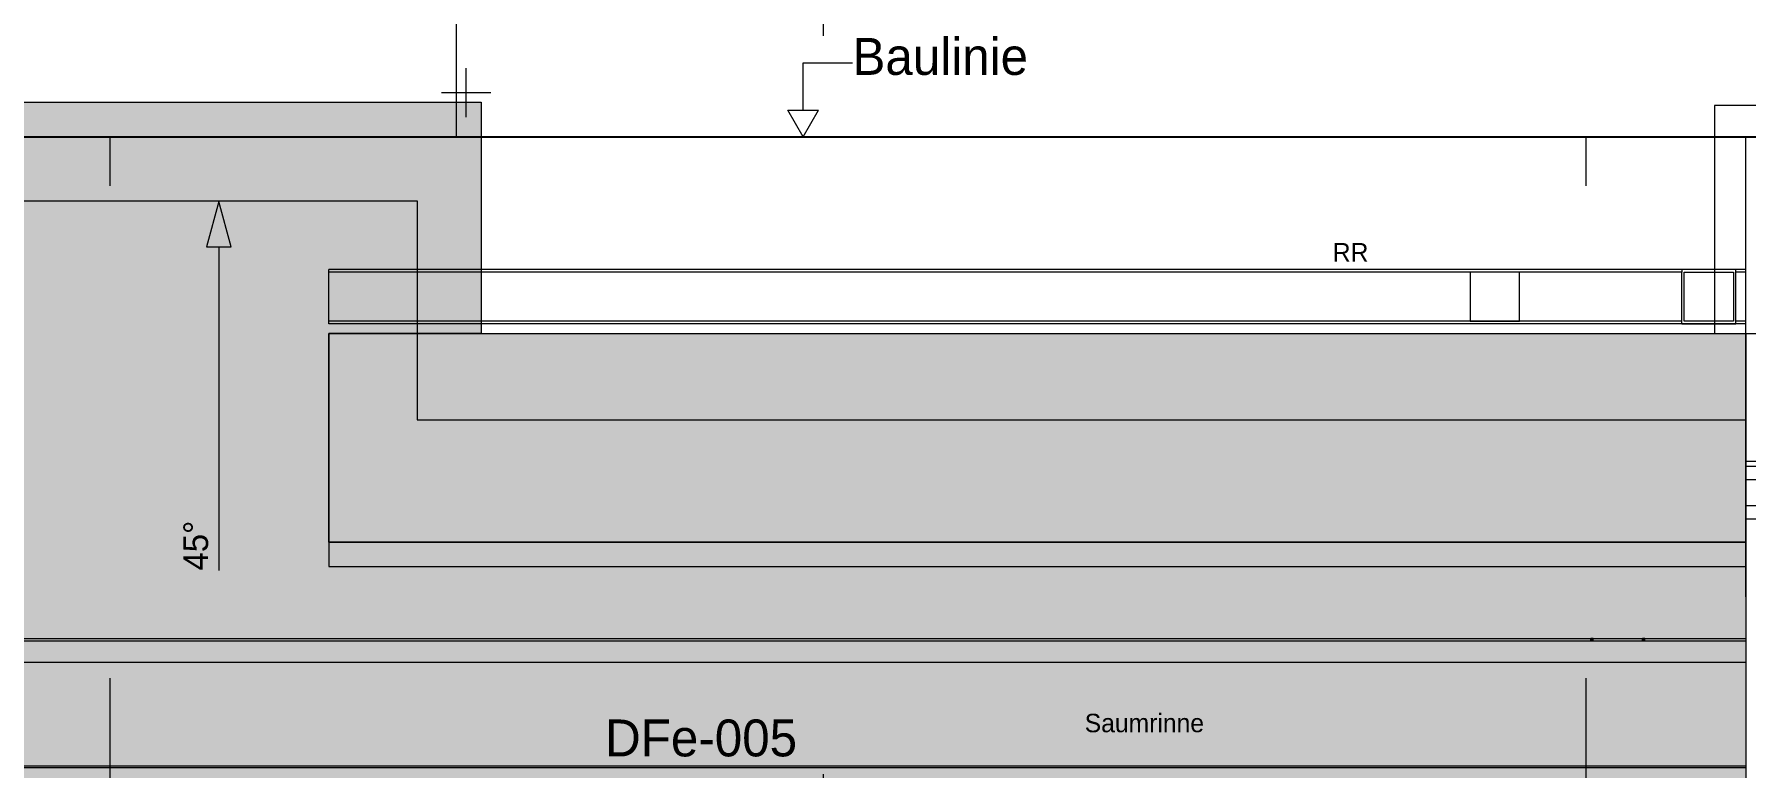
# Model space of a CAD drawing. Header units: metres. Extents: x -3 to 171, y -23 to 41.
# Drawn here: x 2.847 to 6.325, y -1.282 to 0.208 of the extents above; entities that cross this region are included whole.
import ezdxf

# ---------------------------------------------------------------- set-up
doc = ezdxf.new("R2010")
doc.units = ezdxf.units.M
doc.header["$MEASUREMENT"] = 0
doc.set_wipeout_variables(frame=1)
for name, pattern in [('Achse', [0.004, 0.002, -0.001, 0, -0.001]), ('Schnittlinie', [0.006, 0.003, -0.0015, 0, -0.0015]), ('Wipeout_Contour', [1, 0, -1])]:
    doc.linetypes.add(name, pattern=pattern)
for name, color, linetype in [('5._2.DG PP STG1_1_000 Achsraster', 7, 'Continuous'), ('5._2.DG PP STG1_1_140 Brüstung', 7, 'Continuous'), ('5._2.DG PP STG1_1_210 Decke', 7, 'Continuous'), ('5._2.DG PP STG1_1_310 Dachkonstruktion massiv', 7, 'Continuous'), ('5._2.DG PP STG1_1_325 Dachfenster', 7, 'Continuous'), ('5._2.DG PP STG1_1_330 Dachaufbau', 7, 'Continuous'), ('5._2.DG PP STG1_1_611 Entwässerung', 7, 'Continuous'), ('5._2.DG PP STG1_1_815 Raumbegrenzung', 7, 'Continuous'), ('5._2.DG PP STG1_1_844 Umriss 2D', 7, 'Continuous'), ('5._2.DG PP STG1_1_851 Marker Schnitt', 7, 'Continuous'), ('5._2.DG PP STG1_1_910 Allgemein Lageplan Höhen', 7, 'Continuous'), ('5._2.DG PP STG1_1_Neubau_840 Baulinien', 7, 'Continuous'), ('5._2.DG PP STG1_1_Neubau_844 Umriss 2D', 7, 'Continuous')]:
    doc.layers.add(name, color=color, linetype=linetype)
doc.styles.add('ERSTELLTER_STIL_2', font='')
doc.styles.get('ERSTELLTER_STIL_2').set_extended_font_data('Eurostile')
doc.linetypes.add('Grenze Grundstück', pattern='A,0,[2,415_260415_PP_VA_1_8 2 DG1.Shx,S=0.00031746,R=0,X=0,Y=0],-0.04,0', length=0.04)

msp = doc.modelspace()

# ---------------------------------------------------------------- hatches: boundary and pattern name
at = {"layer": '5._2.DG PP STG1_1_611 Entwässerung', "linetype": 'Continuous', "lineweight": 0, "true_color": 0xffffff}
for points in [[(6.01, -1.0194), (0.003, -1.0194), (0.003, -1.0244), (6.01, -1.0244)], [(6.325, -1.0673), (6.325, -1.0244), (0.003, -1.0244), (0.003, -1.0673)], [(6.01, -1.0194), (6.01, -1.0244), (6.015, -1.0244), (6.015, -1.0194)], [(6.115, -1.0194), (6.015, -1.0194), (6.015, -1.0244), (6.115, -1.0244)], [(6.115, -1.0194), (6.115, -1.0244), (6.12, -1.0244), (6.12, -1.0194)], [(6.12, -1.0244), (6.325, -1.0244), (6.325, -1.0194), (6.12, -1.0194)], [(6.325, -1.278), (6.325, -1.0673), (0.003, -1.0673), (0.003, -1.278)], [(6.325, -1.2815), (6.325, -1.278), (0.003, -1.278), (0.003, -1.2815)]]:
    msp.add_hatch(color=7, dxfattribs=at).paths.add_polyline_path(points)

# ---------------------------------------------------------------- linework, layer by layer
at = {"layer": '5._2.DG PP STG1_1_000 Achsraster', "color": 5, "linetype": 'Achse', "lineweight": 0, "ltscale": 1000}
for p, q in [((3, 3), (3, -22.5231)), ((6, 3), (6, -22.5231))]:
    msp.add_line(p, q, dxfattribs=at)
at = {"layer": '5._2.DG PP STG1_1_310 Dachkonstruktion massiv', "color": 7, "linetype": 'Continuous', "lineweight": 18, "ltscale": 1000, "flags": 128}
for points in [[(2.7999, -0.13), (3.6249, -0.13)], [(3.6249, -0.13), (3.6249, -0.5756)], [(3.6249, -0.5756), (6.325, -0.5756)], [(6.325, -0.5756), (6.325, -1.555), (6.325, -2.2256)]]:
    msp.add_lwpolyline(points, dxfattribs=at)
at = {"layer": '5._2.DG PP STG1_1_330 Dachaufbau', "color": 7, "linetype": 'Continuous', "lineweight": 13, "ltscale": 1000}
for p, q in [((12.655, -0.6598), (6.325, -0.6598)), ((12.655, -0.6704), (6.325, -0.6704)), ((12.655, -0.697), (6.325, -0.697)), ((12.655, -0.7502), (6.325, -0.7502)), ((12.655, -0.7769), (6.325, -0.7769))]:
    msp.add_line(p, q, dxfattribs=at)
at = {"layer": '5._2.DG PP STG1_1_330 Dachaufbau', "color": 7, "linetype": 'Continuous', "lineweight": 18, "ltscale": 1000, "flags": 128}
for points in [[(2.8, 0.07), (3.755, 0.07)], [(3.755, 0.07), (3.755, -0.4)], [(3.755, -0.4), (3.445, -0.4)]]:
    msp.add_lwpolyline(points, dxfattribs=at)
at = {"layer": '5._2.DG PP STG1_1_611 Entwässerung', "color": 250, "linetype": 'Continuous', "lineweight": 13, "ltscale": 1000, "true_color": 0x3f3f3f}
msp.add_line((3.222, -0.2239), (3.222, -0.8814), dxfattribs=at)
at = {"layer": '5._2.DG PP STG1_1_611 Entwässerung', "color": 14, "linetype": 'Achse', "lineweight": 13, "ltscale": 1000, "true_color": 0xa80000}
msp.add_line((0.003, -1.0194), (6.325, -1.0194), dxfattribs=at)
at = {"layer": '5._2.DG PP STG1_1_611 Entwässerung', "color": 250, "linetype": 'Continuous', "lineweight": 13, "ltscale": 1000, "true_color": 0x3f3f3f, "flags": 128}
msp.add_lwpolyline([(3.247, -0.2239), (3.222, -0.1314), (3.197, -0.2239)], close=True, dxfattribs=at)
at = {"layer": '5._2.DG PP STG1_1_611 Entwässerung', "color": 171, "linetype": 'Continuous', "lineweight": 13, "ltscale": 1000, "true_color": 0x6c6cff, "flags": 128}
for points in [[(6.195, -0.27), (3.445, -0.27)], [(3.445, -0.275), (3.445, -0.27)], [(3.445, -0.375), (3.445, -0.275)], [(6.195, -0.275), (3.445, -0.275)], [(6.195, -0.27), (6.195, -0.275)], [(6.195, -0.375), (6.195, -0.275)], [(6.2, -0.375), (6.2, -0.275)], [(3.445, -0.38), (3.445, -0.375)], [(6.195, -0.375), (3.445, -0.375)], [(6.195, -0.38), (3.445, -0.38)], [(6.195, -0.38), (6.195, -0.375)], [(0.003, -1.0194), (6.01, -1.0194)], [(0.003, -1.0244), (6.01, -1.0244)], [(6.015, -1.0194), (6.01, -1.0194)], [(6.01, -1.0244), (6.01, -1.0194)], [(6.01, -1.0244), (6.015, -1.0244)], [(6.015, -1.0244), (6.015, -1.0194)], [(6.015, -1.0194), (6.115, -1.0194)], [(6.015, -1.0244), (6.115, -1.0244)], [(6.115, -1.0244), (6.115, -1.0194)], [(6.12, -1.0194), (6.115, -1.0194)], [(6.115, -1.0244), (6.12, -1.0244)], [(6.12, -1.0194), (6.325, -1.0194)], [(6.12, -1.0244), (6.12, -1.0194)], [(6.12, -1.0244), (6.325, -1.0244)], [(6.325, -1.0194), (6.325, -1.0244)], [(6.325, -1.0244), (6.325, -1.0673)], [(0.003, -1.0673), (6.325, -1.0673)], [(6.325, -1.0673), (6.325, -1.278)], [(0.003, -1.278), (6.325, -1.278)], [(0.003, -1.2815), (6.325, -1.2815)], [(6.325, -1.278), (6.325, -1.2815)]]:
    msp.add_lwpolyline(points, dxfattribs=at)
msp.add_lwpolyline([(5.765, -0.375), (5.865, -0.375), (5.865, -0.275), (5.765, -0.275)], close=True, dxfattribs=at)
at = {"layer": '5._2.DG PP STG1_1_851 Marker Schnitt', "color": 7, "linetype": 'Schnittlinie', "lineweight": 13, "ltscale": 1000}
msp.add_line((4.45, 4.805), (4.45, -18.475), dxfattribs=at)
at = {"layer": '5._2.DG PP STG1_1_910 Allgemein Lageplan Höhen', "color": 7, "linetype": 'Continuous', "lineweight": 13, "ltscale": 1000}
for p, q in [((3.7245, 0.0395), (3.7245, 0.1395)), ((3.6745, 0.0895), (3.7745, 0.0895))]:
    msp.add_line(p, q, dxfattribs=at)
at = {"layer": '5._2.DG PP STG1_1_Neubau_844 Umriss 2D', "color": 1, "linetype": 'Continuous', "lineweight": 13, "ltscale": 1000, "true_color": 0xfb0106}
for p, q in [((4.4095, 0.0541), (4.4095, 0.15)), ((4.4095, 0.15), (4.5095, 0.15)), ((4.3782, 0.0541), (4.4407, 0.0541)), ((4.4095, 0), (4.3782, 0.0541)), ((4.4095, 0), (4.4407, 0.0541))]:
    msp.add_line(p, q, dxfattribs=at)

# ---------------------------------------------------------------- texts
at = {"layer": '5._2.DG PP STG1_1_325 Dachfenster', "color": 7, "linetype": 'Continuous', "lineweight": 13, "insert": (4.0068, -1.2601), "char_height": 0.075, "attachment_point": 7, "style": 'ERSTELLTER_STIL_2'}
msp.add_mtext('\\A1;{\\pql;\\pt0;\\fEurostile|b0|i0|c0|p0;\\W1.000000;DFe-005\\fEurostile|b0|i0|c0|p0;\\W1.000000;\\fEurostile|b0|i0|c0|p0;\\W1.000000;\\fEurostile|b0|i0|c0|p0;\\W1.000000;}', dxfattribs=at)
at = {"layer": '5._2.DG PP STG1_1_611 Entwässerung', "color": 171, "linetype": 'Continuous', "lineweight": 13, "true_color": 0x6c6cff, "char_height": 0.0375, "attachment_point": 7, "style": 'ERSTELLTER_STIL_2'}
for s, insert in [('\\A1;{\\pql;\\fEurostile|b0|i0|c0|p0;\\W1.000000;RR}', (5.4856, -0.2536)), ('\\A1;{\\pql;\\fEurostile|b0|i0|c0|p0;\\W1.000000;Saumrinne}', (4.9815, -1.2105))]:
    msp.add_mtext(s, dxfattribs=dict(at, insert=insert))
at = {"layer": '5._2.DG PP STG1_1_611 Entwässerung', "color": 250, "linetype": 'Continuous', "lineweight": 13, "true_color": 0x3f3f3f, "insert": (3.2006, -0.8814), "char_height": 0.05, "attachment_point": 7, "rotation": 90, "style": 'ERSTELLTER_STIL_2'}
msp.add_mtext('\\A1;{\\pql;\\fEurostile|b0|i0|c0|p0;\\W1.000000;45°}', dxfattribs=at)
at = {"layer": '5._2.DG PP STG1_1_844 Umriss 2D', "color": 1, "linetype": 'Continuous', "lineweight": 13, "true_color": 0xfb0106, "insert": (4.5095, 0.1625), "char_height": 0.075, "attachment_point": 4, "style": 'ERSTELLTER_STIL_2'}
msp.add_mtext('\\A1;{\\pql;\\fEurostile|b0|i0|c0|p0;\\W1.000000;Baulinie}', dxfattribs=at)

# ---------------------------------------------------------------- wipeouts: each hides what was drawn before it
at = {"color": 254, "linetype": 'Wipeout_Contour', "lineweight": 0, "ltscale": 19.6534}
msp.add_wipeout([(6.5643, -0.2393), (6.2615, 0.0635), (6.2615, -0.2393)], dxfattribs=at).dxf.layer = '5._2.DG PP STG1_1_140 Brüstung'

# ---------------------------------------------------------------- next in the draw order: wipeouts: each hides what was drawn before it
at = {"color": 254, "linetype": 'Wipeout_Contour', "lineweight": 0, "ltscale": 25.767429}
msp.add_wipeout([(6.2615, -0.2393), (6.2615, -0.4), (6.5643, -0.4), (6.5643, -0.2393)], dxfattribs=at).dxf.layer = '5._2.DG PP STG1_1_140 Brüstung'

# ---------------------------------------------------------------- next in the draw order: hatches: boundary and pattern name
at = {"layer": '5._2.DG PP STG1_1_330 Dachaufbau', "linetype": 'Continuous', "lineweight": 0, "true_color": 0x000000}
msp.add_hatch(color=18, dxfattribs=at).paths.add_polyline_path([(6.325, -0.4), (3.445, -0.4), (3.445, -0.8236), (6.325, -0.8236)])

# ---------------------------------------------------------------- next in the draw order: linework, layer by layer
at = {"layer": '5._2.DG PP STG1_1_140 Brüstung', "color": 7, "linetype": 'Continuous', "lineweight": 18, "ltscale": 1000, "flags": 128}
for points in [[(6.2615, 0.0635), (6.2615, -0.4)], [(6.2615, -0.4), (6.8286, -0.4)]]:
    msp.add_lwpolyline(points, dxfattribs=at)
at = {"layer": '5._2.DG PP STG1_1_330 Dachaufbau', "color": 7, "linetype": 'Continuous', "lineweight": 18, "ltscale": 1000, "flags": 128}
msp.add_lwpolyline([(3.445, -0.4), (6.325, -0.4)], dxfattribs=at)
at = {"layer": '5._2.DG PP STG1_1_611 Entwässerung', "color": 14, "linetype": 'Achse', "lineweight": 13, "ltscale": 1000, "true_color": 0xa80000}
msp.add_line((6.325, -0.38), (3.445, -0.38), dxfattribs=at)
at = {"layer": '5._2.DG PP STG1_1_611 Entwässerung', "color": 171, "linetype": 'Continuous', "lineweight": 13, "ltscale": 1000, "true_color": 0x6c6cff, "flags": 128}
for points in [[(6.305, -0.27), (6.195, -0.27)], [(6.2, -0.275), (6.3, -0.275)], [(6.3, -0.275), (6.3, -0.375)], [(6.305, -0.275), (6.305, -0.27)], [(6.325, -0.27), (6.305, -0.27)], [(6.305, -0.375), (6.305, -0.275)], [(6.325, -0.275), (6.305, -0.275)], [(6.325, -0.275), (6.325, -0.27)], [(6.325, -0.375), (6.325, -0.275)], [(6.195, -0.38), (6.305, -0.38)], [(6.3, -0.375), (6.2, -0.375)], [(6.305, -0.38), (6.305, -0.375)], [(6.325, -0.375), (6.305, -0.375)], [(6.325, -0.38), (6.305, -0.38)], [(6.325, -0.38), (6.325, -0.375)]]:
    msp.add_lwpolyline(points, dxfattribs=at)

# ---------------------------------------------------------------- next in the draw order: wipeouts: each hides what was drawn before it
at = {"color": 254, "linetype": 'Wipeout_Contour', "lineweight": 0, "ltscale": 38.03359}
msp.add_wipeout([(12.7185, 0.0635), (6.2615, 0.0635), (6.5643, -0.2393), (12.4157, -0.2393)], dxfattribs=at).dxf.layer = '5._2.DG PP STG1_1_140 Brüstung'

# ---------------------------------------------------------------- next in the draw order: linework, layer by layer
at = {"layer": '5._2.DG PP STG1_1_000 Achsraster', "color": 5, "linetype": 'Achse', "lineweight": 0, "ltscale": 1000}
msp.add_line((-1.5, 0), (21, 0), dxfattribs=at)
at = {"layer": '5._2.DG PP STG1_1_140 Brüstung', "color": 7, "linetype": 'Continuous', "lineweight": 18, "ltscale": 1000, "flags": 128}
msp.add_lwpolyline([(12.7185, 0.0635), (6.2615, 0.0635)], dxfattribs=at)
at = {"layer": '5._2.DG PP STG1_1_210 Decke', "color": 7, "linetype": 'Continuous', "lineweight": 13, "ltscale": 1000, "flags": 128}
msp.add_lwpolyline([(6.325, -0.935), (6.325, 0), (12.655, 0), (12.655, -0.935)], dxfattribs=at)
at = {"layer": '5._2.DG PP STG1_1_815 Raumbegrenzung', "color": 8, "linetype": 'Continuous', "lineweight": 13, "ltscale": 1000, "flags": 128}
msp.add_lwpolyline([(3.705, 0), (3.705, 0.8), (15.245, 0.8), (15.245, 0)], dxfattribs=at)
at = {"layer": '5._2.DG PP STG1_1_Neubau_840 Baulinien', "color": 1, "linetype": 'Continuous', "lineweight": 25, "ltscale": 1000, "true_color": 0xfb0106, "flags": 128}
msp.add_lwpolyline([(-3.0225, 0.0171), (0, 0), (18.985, 0), (22.9775, -0.0033)], dxfattribs=at)
at = {"layer": '5._2.DG PP STG1_1_Neubau_840 Baulinien', "color": 76, "linetype": 'Grenze Grundstück', "lineweight": 13, "ltscale": 1000, "true_color": 0x3f7f02, "flags": 128}
msp.add_lwpolyline([(0.0612, -22.5231), (0.0564, -12.2031), (0, -0.0002), (18.985, -0.0012), (18.958, -11.4452), (18.9, -19.5674), (18.8871, -22.5231)], dxfattribs=at)

# ---------------------------------------------------------------- next in the draw order: wipeouts: each hides what was drawn before it
at = {"color": 254, "linetype": 'Wipeout_Contour', "lineweight": 0, "ltscale": 20.063923}
msp.add_wipeout([(6.325, -0.8393), (6.325, -0.8236), (3.445, -0.8236), (3.445, -0.8393)], dxfattribs=at).dxf.layer = '5._2.DG PP STG1_1_330 Dachaufbau'
at = {"color": 254, "linetype": 'Wipeout_Contour', "lineweight": 0, "ltscale": 20.094325}
msp.add_wipeout([(6.325, -0.8618), (3.445, -0.8618), (3.445, -0.8731), (6.325, -0.8731)], dxfattribs=at).dxf.layer = '5._2.DG PP STG1_1_330 Dachaufbau'

# ---------------------------------------------------------------- next in the draw order: wipeouts: each hides what was drawn before it
at = {"color": 254, "linetype": 'Wipeout_Contour', "lineweight": 0, "ltscale": 20.080445}
msp.add_wipeout([(3.445, -0.8393), (3.445, -0.8618), (6.325, -0.8618), (6.325, -0.8393)], dxfattribs=at).dxf.layer = '5._2.DG PP STG1_1_330 Dachaufbau'

# ---------------------------------------------------------------- next in the draw order: hatches: boundary and pattern name
at = {"layer": '5._2.DG PP STG1_1_330 Dachaufbau', "linetype": 'Continuous', "lineweight": 0, "true_color": 0x000000}
msp.add_hatch(color=18, dxfattribs=at).paths.add_polyline_path([(3.445, -0.4), (3.755, -0.4), (3.755, 0.07), (2.8, 0.07), (2.8, -0.7715), (1.05, -0.7715), (1.05, 0.07), (-0.0011, 0.07), (0.0068, -2.07), (6.325, -2.07), (6.325, -0.8236), (3.445, -0.8236)])

# ---------------------------------------------------------------- next in the draw order: linework, layer by layer
at = {"layer": '5._2.DG PP STG1_1_330 Dachaufbau', "color": 7, "linetype": 'Continuous', "lineweight": 18, "ltscale": 1000, "flags": 128}
for points in [[(3.445, -0.8236), (3.445, -0.4)], [(3.445, -0.4), (3.445, -0.8236)], [(6.325, -0.4), (6.325, -0.8236)], [(6.325, -0.8236), (3.445, -0.8236)], [(3.445, -0.8236), (3.445, -0.8393), (3.445, -0.8618), (3.445, -0.8731)], [(3.445, -0.8236), (6.325, -0.8236)], [(6.325, -0.8731), (6.325, -0.8618), (6.325, -0.8393), (6.325, -0.8236)], [(6.325, -0.8236), (6.325, -2.07)], [(3.445, -0.8731), (6.325, -0.8731)]]:
    msp.add_lwpolyline(points, dxfattribs=at)

doc.saveas('drawing.dxf')
